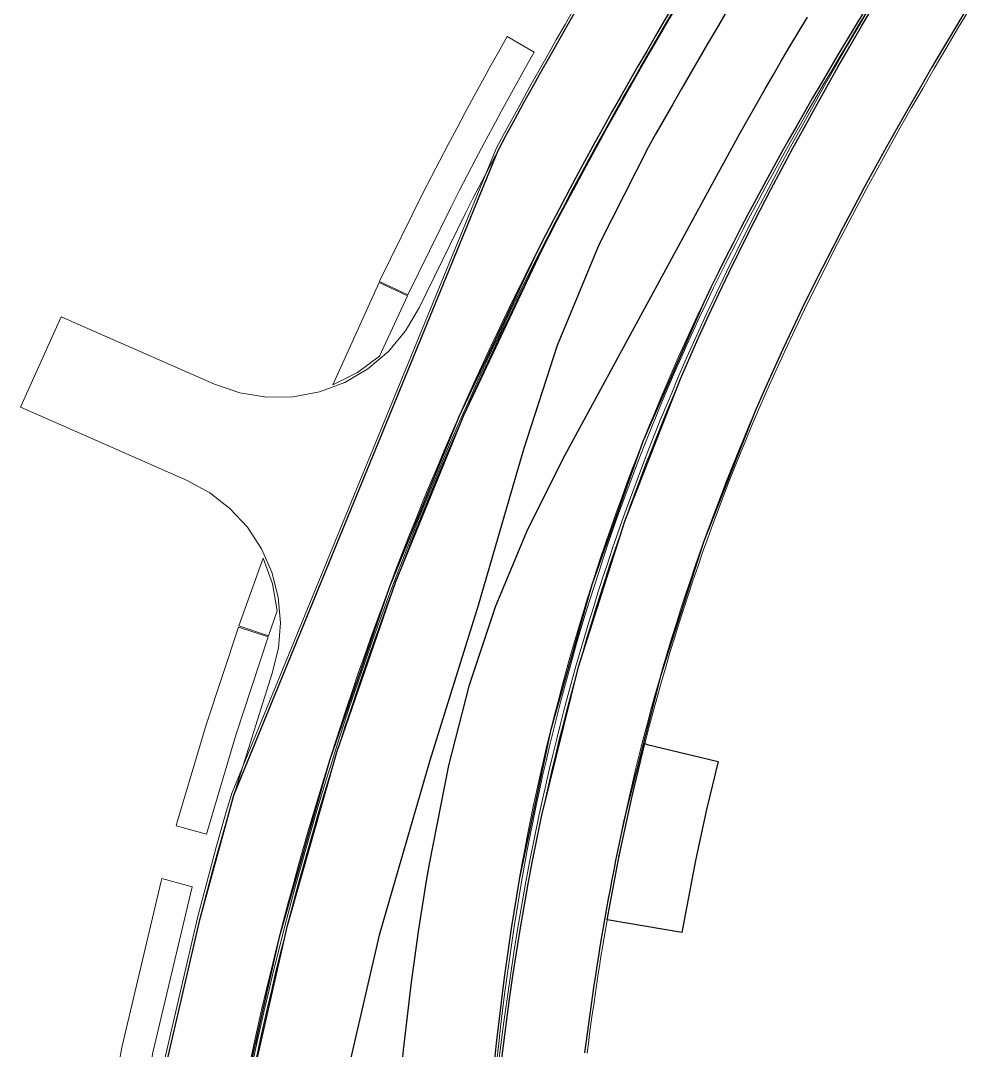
# Model space of a CAD drawing. Header units: metres. Extents: x 105145 to 106173, y 111785 to 118130.
# Drawn here: x 105688.2 to 105761, y 114051.5 to 114130.5 of the extents above; entities that cross this region are included whole.
import ezdxf

# ---------------------------------------------------------------- set-up
doc = ezdxf.new("R2010")
doc.units = ezdxf.units.M
for name, color, linetype, lineweight in [('10-PAV-BOCACALLE', 9, 'CONTINUOUS', 13), ('10-PAV-CALZADA-BRT', 12, 'CONTINUOUS', 30), ('10-PAV-CALZADA-MIXTA', 8, 'CONTINUOUS', 30), ('10-PAV-CICLORUTA', 76, 'CONTINUOUS', 18), ('10-PAV-PARADERO', 30, 'CONTINUOUS', 30), ('10-PAV-SARDINEL', 252, 'CONTINUOUS', 13)]:
    doc.layers.add(name, color=color, linetype=linetype, lineweight=lineweight)

msp = doc.modelspace()

# ---------------------------------------------------------------- linework, layer by layer
at = {"layer": '10-PAV-BOCACALLE'}
msp.add_lwpolyline([(105688.2282, 114100.8679), (105691.3407, 114107.8023), (105695.7255, 114105.868), (105703.1041, 114102.6137), (105705.0528, 114101.9474), (105707.0867, 114101.6241), (105709.1459, 114101.6533), (105711.1698, 114102.0342), (105713.0988, 114102.7556), (105714.876, 114103.7962), (105716.4491, 114105.1253), (105717.7718, 114106.7038), (105718.8051, 114108.4853), (105722.3329, 114115.6949), (105722.9561, 114116.9129), (105723.5889, 114118.1341), (105724.2273, 114119.3511), (105724.871, 114120.5646), (105704.5937, 114071.0725), (105707.5419, 114080.4327), (105708.0135, 114082.3456), (105708.1658, 114084.3099), (105707.9946, 114086.2727), (105707.5045, 114088.1809), (105706.7088, 114089.9833), (105705.6289, 114091.6312), (105704.2939, 114093.0801), (105702.7398, 114094.2911), (105701.0085, 114095.2315), (105689.3935, 114100.3543), (105688.2282, 114100.8679)], close=True, dxfattribs=at)
at = {"layer": '10-PAV-CALZADA-BRT'}
for points in [[(105705.6311, 114047.5649), (105708.7008, 114061.0665), (105712.5031, 114074.3804), (105717.0267, 114087.4667), (105722.258, 114100.2866), (105728.1815, 114112.8017), (105728.7943, 114114.0021), (105729.4153, 114115.2031), (105730.0417, 114116.4005), (105730.6739, 114117.5941), (105731.3113, 114118.7845), (105731.9537, 114119.9713), (105732.6009, 114121.1549), (105733.2527, 114122.3351), (105733.9089, 114123.5123), (105734.5693, 114124.6865), (105735.2335, 114125.8579), (105735.9015, 114127.0263), (105736.5729, 114128.1921), (105737.2477, 114129.3553), (105737.9257, 114130.5159), (105738.6065, 114131.6741)], [(105742.3007, 114131.0451), (105741.6217, 114129.8967), (105740.9455, 114128.7465), (105740.2727, 114127.5945), (105739.6031, 114126.4405), (105738.9371, 114125.2843), (105738.2749, 114124.1261), (105737.6167, 114122.9655), (105736.9629, 114121.8027), (105736.4269, 114120.8411), (105732.6172, 114113.3554), (105729.4105, 114105.5922), (105726.8269, 114097.6001), (105723.3511, 114085.6361), (105719.6463, 114073.7411), (105715.7391, 114060.325), (105712.5984, 114046.709)], [(105752.9291, 114131.1935), (105752.2665, 114130.0975), (105751.6073, 114129.0003), (105750.9519, 114127.9019), (105750.3007, 114126.8019), (105749.6539, 114125.7005), (105749.0115, 114124.5973), (105748.3741, 114123.4921), (105747.7419, 114122.3849), (105747.1151, 114121.2759), (105746.4941, 114120.1643), (105745.8789, 114119.0505), (105745.2699, 114117.9341), (105744.6675, 114116.8153), (105744.0719, 114115.6937), (105743.4833, 114114.5693), (105742.9021, 114113.4421), (105742.3285, 114112.3119), (105741.7627, 114111.1787), (105741.2053, 114110.0423), (105740.6535, 114108.8969), (105735.9918, 114098.2083), (105732.0672, 114087.2276), (105728.8979, 114076.0055), (105726.4985, 114064.5941), (105726.2839, 114063.3409), (105726.0793, 114062.0919), (105725.8831, 114060.8405), (105725.6951, 114059.5871), (105725.5151, 114058.3317), (105725.3427, 114057.0743), (105725.1777, 114055.8153), (105725.0197, 114054.5543), (105724.8685, 114053.2917), (105724.7239, 114052.0275), (105724.5855, 114050.7619)], [(105717.4895, 114050.2067), (105717.6253, 114051.5061), (105717.7673, 114052.8057), (105717.9161, 114054.1055), (105718.0715, 114055.4053), (105718.2343, 114056.7051), (105718.4047, 114058.0047), (105718.5829, 114059.3041), (105718.7691, 114060.6031), (105718.9639, 114061.9017), (105719.1675, 114063.2001), (105719.3801, 114064.4975), (105719.6011, 114065.7879), (105721.0927, 114073.3501), (105722.6808, 114079.5358), (105724.7054, 114085.5927), (105727.156, 114091.4901), (105730.0203, 114097.1981), (105741.7949, 114118.8629), (105742.1927, 114119.6019), (105742.8105, 114120.7347), (105743.4345, 114121.8641), (105744.0639, 114122.9905), (105744.6987, 114124.1139), (105745.3387, 114125.2343), (105745.9833, 114126.3521), (105746.6325, 114127.4671), (105747.2859, 114128.5799), (105747.9433, 114129.6901), (105748.6043, 114130.7983)]]:
    msp.add_lwpolyline(points, dxfattribs=at)
at = {"layer": '10-PAV-CALZADA-MIXTA'}
for points in [[(105738.3087, 114131.6697), (105737.6273, 114130.5111), (105736.9491, 114129.3507), (105736.2741, 114128.1883), (105735.6029, 114127.0239), (105734.9353, 114125.8573), (105734.2717, 114124.6885), (105733.6123, 114123.5173), (105732.9573, 114122.3437), (105732.3069, 114121.1673), (105731.6611, 114119.9885), (105731.0207, 114118.8069), (105730.3853, 114117.6225), (105729.7553, 114116.4351), (105729.1311, 114115.2449), (105728.5127, 114114.0515), (105727.9003, 114112.8549), (105721.8606, 114100.1164), (105716.5341, 114087.0636), (105711.9372, 114073.7363), (105708.0837, 114060.1754), (105704.9856, 114046.4223)], [(105699.4009, 114050.3411), (105701.9994, 114061.6087), (105704.5937, 114071.0725), (105724.871, 114120.5646), (105725.5195, 114121.7735), (105726.1731, 114122.9789), (105726.8311, 114124.1807), (105727.4937, 114125.3787), (105728.1603, 114126.5733), (105728.8309, 114127.7645), (105729.5053, 114128.9523), (105730.1831, 114130.1369), (105730.8643, 114131.3183)], [(105725.0589, 114050.0881), (105725.2787, 114051.8669), (105725.5105, 114053.6439), (105725.7549, 114055.4191), (105726.0123, 114057.1927), (105726.2835, 114058.9643), (105726.5689, 114060.7335), (105726.8691, 114062.5003), (105727.1845, 114064.2643), (105727.5157, 114066.0255), (105727.8635, 114067.7837), (105728.2281, 114069.5383), (105731.0425, 114080.9214), (105734.592, 114092.097), (105738.8617, 114103.0179), (105739.5765, 114104.6613), (105740.3069, 114106.2977), (105741.0525, 114107.9273), (105741.8129, 114109.5501), (105742.5873, 114111.1663), (105743.3751, 114112.7759), (105744.1757, 114114.3793), (105744.9889, 114115.9763), (105745.8137, 114117.5673), (105746.6497, 114119.1525), (105747.4963, 114120.7319), (105748.3533, 114122.3059), (105749.2197, 114123.8747), (105750.0953, 114125.4385), (105750.9791, 114126.9973), (105751.8713, 114128.5517), (105752.7707, 114130.1017), (105753.6771, 114131.6477)], [(105760.8693, 114131.5145), (105759.9623, 114129.9957), (105759.0621, 114128.4751), (105758.1693, 114126.9525), (105757.2845, 114125.4277), (105756.4079, 114123.9003), (105755.5403, 114122.3703), (105754.6819, 114120.8371), (105753.8335, 114119.3009), (105752.9953, 114117.7613), (105752.1681, 114116.2181), (105751.3521, 114114.6711), (105750.5481, 114113.1203), (105749.7565, 114111.5653), (105748.9777, 114110.0059), (105748.2123, 114108.4423), (105747.4609, 114106.8741), (105746.7241, 114105.3011), (105746.0023, 114103.7237), (105745.2959, 114102.1413), (105744.5995, 114100.5397), (105740.641, 114090.4939), (105737.3269, 114080.2175), (105734.6707, 114069.7517), (105734.3411, 114068.2365), (105734.1877, 114067.5093), (105734.0375, 114066.7809), (105733.8903, 114066.0517), (105733.7459, 114065.3215), (105733.6043, 114064.5903), (105733.4657, 114063.8583), (105733.3299, 114063.1253), (105733.1967, 114062.3913), (105733.0663, 114061.6567), (105732.9387, 114060.9211), (105732.8137, 114060.1847), (105732.6913, 114059.4473), (105732.5713, 114058.7093), (105732.4541, 114057.9705), (105732.3393, 114057.2309), (105732.2269, 114056.4907), (105732.1169, 114055.7495), (105732.0093, 114055.0077), (105731.9041, 114054.2653), (105731.8011, 114053.5221), (105731.7003, 114052.7781), (105731.6019, 114052.0337), (105731.5055, 114051.2885)]]:
    msp.add_lwpolyline(points, dxfattribs=at)
at = {"layer": '10-PAV-CICLORUTA'}
for points in [[(105727.6491, 114128.1113), (105727.1137, 114127.1601), (105726.4447, 114125.9615), (105725.7799, 114124.7593), (105725.1193, 114123.5531), (105724.4633, 114122.3431), (105723.8121, 114121.1291), (105723.1659, 114119.9111), (105722.5249, 114118.6887), (105721.8893, 114117.4623), (105721.2639, 114116.2401), (105717.9515, 114109.4885), (105715.7817, 114110.5143), (105715.7831, 114110.5169), (105719.1259, 114117.3307), (105719.7555, 114118.5609), (105720.3967, 114119.7983), (105721.0431, 114121.0309), (105721.6945, 114122.2589), (105722.3509, 114123.4823), (105723.0119, 114124.7015), (105723.6773, 114125.9163), (105724.3467, 114127.1271), (105725.0201, 114128.3337), (105725.4671, 114129.1277), (105725.5663, 114129.3013), (105727.6491, 114128.1113)], [(105717.9089, 114109.3981), (105715.7737, 114104.7627), (105714.0789, 114103.5118), (105712.1887, 114102.5821), (105715.7391, 114110.4239), (105717.9089, 114109.3981)], [(105707.9263, 114085.2181), (105707.2567, 114083.3119), (105704.9811, 114084.0749), (105706.8447, 114089.2723), (105707.5672, 114087.2936), (105707.9263, 114085.2181)], [(105707.2241, 114083.2175), (105704.7418, 114075.6888), (105702.4879, 114068.0885), (105700.1733, 114068.7169), (105700.2257, 114068.9101), (105702.4747, 114076.4804), (105704.9483, 114083.9803), (105707.2241, 114083.2175)], [(105701.3871, 114064.0353), (105698.3769, 114051.308), (105696.0045, 114038.4463), (105693.6339, 114038.8219), (105696.0095, 114051.713), (105699.0201, 114064.4707), (105699.0727, 114064.6639), (105701.3871, 114064.0353)]]:
    msp.add_lwpolyline(points, close=True, dxfattribs=at)
at = {"layer": '10-PAV-PARADERO'}
msp.add_lwpolyline([(105733.2324, 114061.4964), (105734.1565, 114066.4092), (105735.1495, 114071.0021), (105736.1324, 114075.0433), (105736.3206, 114074.9701), (105741.7657, 114073.6649), (105740.8677, 114069.9592), (105740.016, 114066.0464), (105738.9684, 114060.5238), (105733.2324, 114061.4964)], close=True, dxfattribs=at)
at = {"layer": '10-PAV-SARDINEL'}
for points in [[(105705.8351, 114050.5659), (105706.1336, 114051.9439), (105706.4396, 114053.3202), (105706.7533, 114054.6949), (105707.0745, 114056.0677), (105707.4033, 114057.4388), (105707.7398, 114058.8081), (105708.0837, 114060.1754), (105708.4353, 114061.5408), (105708.7943, 114062.9043), (105709.1609, 114064.2658), (105709.5351, 114065.6252), (105709.9167, 114066.9825), (105710.3058, 114068.3377), (105710.7025, 114069.6907), (105711.1066, 114071.0415), (105711.5181, 114072.3901), (105711.9372, 114073.7363), (105712.3636, 114075.0802), (105712.7975, 114076.4218), (105713.2388, 114077.7609), (105713.6875, 114079.0976), (105714.1435, 114080.4317), (105714.607, 114081.7633), (105715.0778, 114083.0924), (105715.5559, 114084.4188), (105716.0414, 114085.7425), (105716.5341, 114087.0636), (105717.0342, 114088.3819), (105717.5416, 114089.6974), (105718.0562, 114091.0101), (105718.578, 114092.3199), (105719.1072, 114093.6268), (105719.6435, 114094.9308), (105720.187, 114096.2317), (105720.7377, 114097.5297), (105721.2956, 114098.8246), (105721.8606, 114100.1164), (105722.4328, 114101.405), (105723.0121, 114102.6905), (105723.5984, 114103.9727), (105724.1919, 114105.2517), (105724.7924, 114106.5274), (105725.4, 114107.7997), (105726.0146, 114109.0687), (105726.6362, 114110.3342), (105727.2647, 114111.5963), (105727.9003, 114112.8549), (105728.5127, 114114.0515), (105729.1311, 114115.2449), (105729.7553, 114116.4351), (105730.3853, 114117.6225), (105731.0207, 114118.8069), (105731.6611, 114119.9885), (105732.3069, 114121.1673), (105732.9573, 114122.3437), (105733.6123, 114123.5173), (105734.2717, 114124.6885), (105734.9353, 114125.8573), (105735.6029, 114127.0239), (105736.2741, 114128.1883), (105736.9491, 114129.3507), (105737.6273, 114130.5111), (105738.3087, 114131.6697)], [(105738.6065, 114131.6741), (105737.9257, 114130.5159), (105737.2477, 114129.3553), (105736.5729, 114128.1921), (105735.9015, 114127.0263), (105735.2335, 114125.8579), (105734.5693, 114124.6865), (105733.9089, 114123.5123), (105733.2527, 114122.3351), (105732.6009, 114121.1549), (105731.9537, 114119.9713), (105731.3113, 114118.7845), (105730.6739, 114117.5941), (105730.0417, 114116.4005), (105729.4153, 114115.2031), (105728.7943, 114114.0021), (105728.1815, 114112.8017), (105727.548, 114111.544), (105726.9215, 114110.2828), (105726.302, 114109.0181), (105725.6895, 114107.75), (105725.0841, 114106.4785), (105724.4858, 114105.2037), (105723.8945, 114103.9256), (105723.3104, 114102.6442), (105722.7334, 114101.3595), (105722.1635, 114100.0717), (105721.6008, 114098.7808), (105721.0453, 114097.4867), (105720.497, 114096.1896), (105719.9559, 114094.8895), (105719.422, 114093.5863), (105718.8954, 114092.2802), (105718.376, 114090.9713), (105717.8639, 114089.6594), (105717.3591, 114088.3447), (105716.8617, 114087.0273), (105716.3715, 114085.7071), (105715.8887, 114084.3842), (105715.4132, 114083.0586), (105714.9452, 114081.7304), (105714.4845, 114080.3996), (105714.0312, 114079.0663), (105713.5853, 114077.7305), (105713.1468, 114076.3923), (105712.7158, 114075.0516), (105712.2922, 114073.7085), (105711.8762, 114072.3632), (105711.4675, 114071.0155), (105711.0664, 114069.6656), (105710.6728, 114068.3134), (105710.2867, 114066.9591), (105709.9081, 114065.6027), (105709.5371, 114064.2442), (105709.1736, 114062.8837), (105708.8177, 114061.5211), (105708.4694, 114060.1566), (105708.1286, 114058.7902), (105707.7955, 114057.422), (105707.4699, 114056.0518), (105707.152, 114054.6799), (105706.8417, 114053.3063), (105706.539, 114051.931), (105706.244, 114050.5539)], [(105724.8604, 114050.112), (105725.0803, 114051.8921), (105725.3123, 114053.6705), (105725.5569, 114055.4471), (105725.8145, 114057.2222), (105726.086, 114058.9954), (105726.3716, 114060.7662), (105726.6721, 114062.5348), (105726.9878, 114064.3004), (105727.3193, 114066.0634), (105727.6675, 114067.8235), (105728.0325, 114069.5798), (105728.2808, 114070.7275), (105728.5365, 114071.8734), (105728.7997, 114073.0176), (105729.0704, 114074.1601), (105729.3485, 114075.3008), (105729.634, 114076.4396), (105729.9269, 114077.5766), (105730.2272, 114078.7116), (105730.5349, 114079.8447), (105730.85, 114080.9757), (105731.1725, 114082.1046), (105731.5023, 114083.2315), (105731.8394, 114084.3561), (105732.1839, 114085.4785), (105732.5356, 114086.5987), (105732.8947, 114087.7165), (105733.261, 114088.832), (105733.6346, 114089.9451), (105734.0154, 114091.0557), (105734.4035, 114092.1638), (105734.7988, 114093.2695), (105735.2013, 114094.3723), (105735.6109, 114095.4726), (105736.0277, 114096.5702), (105736.4517, 114097.6651), (105736.8828, 114098.7572), (105737.321, 114099.8464), (105737.7662, 114100.9328), (105738.2186, 114102.0163), (105738.678, 114103.097), (105739.3935, 114104.742), (105740.1247, 114106.3801), (105740.871, 114108.0114), (105741.6322, 114109.6358), (105742.4073, 114111.2535), (105743.1959, 114112.8645), (105743.9972, 114114.4694), (105744.811, 114116.0677), (105745.6365, 114117.66), (105746.4731, 114119.2464), (105747.3203, 114120.827), (105748.1779, 114122.4021), (105749.0449, 114123.9719), (105749.9211, 114125.5367), (105750.8054, 114127.0964), (105751.6981, 114128.6517), (105752.598, 114130.2025), (105753.5048, 114131.7493)], [(105699.206, 114050.386), (105701.8045, 114061.6536), (105701.8057, 114061.6585), (105702.1547, 114063.0168), (105702.5111, 114064.3738), (105702.8747, 114065.7289), (105703.2457, 114067.082), (105703.6238, 114068.433), (105704.0092, 114069.7821), (105704.4017, 114071.1285), (105704.4058, 114071.1409), (105704.4086, 114071.1483), (105724.6859, 114120.6404), (105724.6948, 114120.6591), (105725.3435, 114121.8684), (105725.9975, 114123.0746), (105726.6559, 114124.2771), (105727.3189, 114125.4759), (105727.9859, 114126.6711), (105728.6568, 114127.8629), (105729.3316, 114129.0513), (105730.0097, 114130.2365), (105730.6911, 114131.4184)], [(105730.8643, 114131.3183), (105730.1831, 114130.1369), (105729.5053, 114128.9523), (105728.8309, 114127.7645), (105728.1603, 114126.5733), (105727.4937, 114125.3787), (105726.8311, 114124.1807), (105726.1731, 114122.9789), (105725.5195, 114121.7735), (105724.871, 114120.5646), (105704.5937, 114071.0725), (105704.2014, 114069.7266), (105703.8162, 114068.3786), (105703.4384, 114067.0286), (105703.0677, 114065.6765), (105702.7043, 114064.3225), (105702.3482, 114062.9665), (105701.9994, 114061.6087), (105699.4009, 114050.3411)], [(105738.481, 114131.5681), (105737.7999, 114130.41), (105737.122, 114129.2501), (105736.4473, 114128.0882), (105735.7764, 114126.9243), (105735.1091, 114125.7583), (105734.4458, 114124.5901), (105733.7868, 114123.4195), (105733.1321, 114122.2466), (105732.4821, 114121.0709), (105731.8367, 114119.8928), (105731.1967, 114118.712), (105730.5618, 114117.5284), (105729.9322, 114116.3418), (105729.3085, 114115.1525), (105728.6905, 114113.96), (105728.0786, 114112.7643), (105727.4436, 114111.5067), (105726.8155, 114110.2456), (105726.1944, 114108.981), (105725.5803, 114107.713), (105724.9732, 114106.4417), (105724.3731, 114105.167), (105723.7801, 114103.8891), (105723.1942, 114102.6078), (105722.6154, 114101.3234), (105722.0436, 114100.0357), (105721.4791, 114098.745), (105720.9216, 114097.4511), (105720.3713, 114096.1541), (105719.8282, 114094.8542), (105719.2923, 114093.5512), (105718.7636, 114092.2454), (105718.2422, 114090.9366), (105717.728, 114089.6249), (105717.221, 114088.3104), (105716.7213, 114086.9932), (105716.2289, 114085.6732), (105715.7439, 114084.3505), (105715.2661, 114083.0251), (105714.7957, 114081.6971), (105714.3326, 114080.3665), (105713.8769, 114079.0334), (105713.4286, 114077.6978), (105712.9876, 114076.3597), (105712.5541, 114075.0193), (105712.128, 114073.6764), (105711.7093, 114072.3312), (105711.2981, 114070.9837), (105710.8943, 114069.634), (105710.498, 114068.282), (105710.1091, 114066.9279), (105709.7278, 114065.5716), (105709.354, 114064.2133), (105708.9876, 114062.8529), (105708.6288, 114061.4905), (105708.2776, 114060.1261), (105707.9339, 114058.7598), (105707.5977, 114057.3917), (105707.2691, 114056.0217), (105706.9481, 114054.6499), (105706.6347, 114053.2763), (105706.3289, 114051.9011), (105706.0307, 114050.5241)], [(105706.0483, 114050.5953), (105706.2521, 114051.5466), (105706.3281, 114051.9013), (105706.3436, 114051.9735), (105706.6347, 114053.2763), (105706.9481, 114054.6499), (105707.2691, 114056.0217), (105707.5977, 114057.3917), (105707.9339, 114058.7598), (105708.2776, 114060.1261), (105708.6288, 114061.4905), (105708.9876, 114062.8529), (105709.354, 114064.2133), (105709.7278, 114065.5716), (105710.1091, 114066.9279), (105710.498, 114068.282), (105710.8943, 114069.634), (105711.2981, 114070.9837), (105711.7093, 114072.3312), (105712.128, 114073.6764), (105712.5541, 114075.0193), (105712.9876, 114076.3597), (105713.4286, 114077.6978), (105713.8769, 114079.0334), (105714.3326, 114080.3665), (105714.7957, 114081.6971), (105715.2661, 114083.0251), (105715.7439, 114084.3505), (105716.2289, 114085.6732), (105716.7213, 114086.9932), (105717.221, 114088.3104), (105717.728, 114089.6249), (105718.2422, 114090.9366), (105718.7636, 114092.2454), (105719.2923, 114093.5512), (105719.8282, 114094.8542), (105720.3713, 114096.1541), (105720.9216, 114097.4511), (105721.4791, 114098.745), (105722.0436, 114100.0357), (105722.6154, 114101.3234), (105723.1942, 114102.6078), (105723.7801, 114103.8891), (105724.3731, 114105.167), (105724.9732, 114106.4417), (105725.5803, 114107.713), (105726.1944, 114108.981), (105726.8155, 114110.2456), (105727.4436, 114111.5067), (105728.0786, 114112.7643), (105728.6905, 114113.96), (105729.3085, 114115.1525), (105729.9322, 114116.3418), (105730.5618, 114117.5284), (105731.1967, 114118.712), (105731.8367, 114119.8928), (105732.4821, 114121.0709), (105733.1321, 114122.2466), (105733.7868, 114123.4195), (105734.4458, 114124.5901), (105735.1091, 114125.7583), (105735.7764, 114126.9243), (105736.4473, 114128.0882), (105737.122, 114129.2501), (105737.7999, 114130.41), (105738.481, 114131.5681)], [(105724.5855, 114050.7619), (105724.7239, 114052.0275), (105724.8685, 114053.2917), (105725.0197, 114054.5543), (105725.1777, 114055.8153), (105725.3427, 114057.0743), (105725.5151, 114058.3317), (105725.6951, 114059.5871), (105725.8831, 114060.8405), (105726.0793, 114062.0919), (105726.2839, 114063.3409), (105726.4985, 114064.5941), (105726.7034, 114065.7423), (105726.9162, 114066.889), (105727.1368, 114068.0343), (105727.3651, 114069.1781), (105727.6012, 114070.3202), (105727.8451, 114071.4608), (105728.0967, 114072.5996), (105728.356, 114073.7367), (105728.6231, 114074.8721), (105728.8979, 114076.0055), (105729.1804, 114077.1371), (105729.4706, 114078.2668), (105729.7685, 114079.3944), (105730.074, 114080.52), (105730.3872, 114081.6435), (105730.708, 114082.7648), (105731.0364, 114083.884), (105731.3724, 114085.0008), (105731.716, 114086.1154), (105732.0672, 114087.2276), (105732.426, 114088.3373), (105732.7922, 114089.4447), (105733.1661, 114090.5494), (105733.5474, 114091.6517), (105733.9362, 114092.7513), (105734.3324, 114093.8482), (105734.7361, 114094.9424), (105735.1473, 114096.0339), (105735.5658, 114097.1225), (105735.9918, 114098.2083), (105736.4251, 114099.2911), (105736.8658, 114100.371), (105737.3138, 114101.4478), (105737.7692, 114102.5216), (105738.2318, 114103.5922), (105738.7017, 114104.6597), (105739.1788, 114105.7239), (105739.6632, 114106.7849), (105740.1547, 114107.8426), (105740.6535, 114108.8969), (105741.2053, 114110.0423), (105741.7627, 114111.1787), (105742.3285, 114112.3119), (105742.9021, 114113.4421), (105743.4833, 114114.5693), (105744.0719, 114115.6937), (105744.6675, 114116.8153), (105745.2699, 114117.9341), (105745.8789, 114119.0505), (105746.4941, 114120.1643), (105747.1151, 114121.2759), (105747.7419, 114122.3849), (105748.3741, 114123.4921), (105749.0115, 114124.5973), (105749.6539, 114125.7005), (105750.3007, 114126.8019), (105750.9519, 114127.9019), (105751.6073, 114129.0003), (105752.2665, 114130.0975), (105752.9291, 114131.1935)], [(105753.1002, 114131.0898), (105752.4378, 114129.9943), (105751.7789, 114128.8977), (105751.1238, 114127.7997), (105750.473, 114126.7003), (105749.8266, 114125.5996), (105749.1846, 114124.4971), (105748.5474, 114123.3923), (105747.9158, 114122.2861), (105747.2895, 114121.178), (105746.669, 114120.0672), (105746.0543, 114118.9543), (105745.4458, 114117.8388), (105744.8439, 114116.721), (105744.2488, 114115.6004), (105743.6608, 114114.4771), (105743.0802, 114113.351), (105742.5069, 114112.2215), (105741.942, 114111.09), (105741.3852, 114109.9549), (105740.834, 114108.8108), (105740.3358, 114107.7577), (105739.8449, 114106.7012), (105739.361, 114105.6415), (105738.8845, 114104.5785), (105738.4152, 114103.5123), (105737.9531, 114102.4429), (105737.4982, 114101.3704), (105737.0508, 114100.2948), (105736.6106, 114099.2162), (105736.1778, 114098.1347), (105735.7523, 114097.0501), (105735.3343, 114095.9628), (105734.9235, 114094.8726), (105734.5203, 114093.7797), (105734.1246, 114092.684), (105733.7362, 114091.5857), (105733.3553, 114090.4847), (105732.9819, 114089.3813), (105732.6161, 114088.2752), (105732.2577, 114087.1668), (105731.9069, 114086.0559), (105731.5639, 114084.9431), (105731.2281, 114083.8271), (105730.9001, 114082.7092), (105730.5797, 114081.5892), (105730.2669, 114080.467), (105729.9617, 114079.3427), (105729.6642, 114078.2164), (105729.3743, 114077.088), (105729.0921, 114075.9578), (105728.8177, 114074.8257), (105728.5508, 114073.6914), (105728.2919, 114072.5558), (105728.0406, 114071.4184), (105727.797, 114070.2791), (105727.5611, 114069.1383), (105727.3331, 114067.9959), (105727.1127, 114066.8519), (105726.9002, 114065.7065), (105726.6955, 114064.5597), (105726.4812, 114063.3079), (105726.2768, 114062.0603), (105726.0808, 114060.8102), (105725.893, 114059.5581), (105725.7132, 114058.3039), (105725.5409, 114057.0477), (105725.3761, 114055.7899), (105725.2182, 114054.53), (105725.0672, 114053.2685), (105724.9227, 114052.0053), (105724.7844, 114050.7407)], [(105753.6771, 114131.6477), (105752.7707, 114130.1017), (105751.8713, 114128.5517), (105750.9791, 114126.9973), (105750.0953, 114125.4385), (105749.2197, 114123.8747), (105748.3533, 114122.3059), (105747.4963, 114120.7319), (105746.6497, 114119.1525), (105745.8137, 114117.5673), (105744.9889, 114115.9763), (105744.1757, 114114.3793), (105743.3751, 114112.7759), (105742.5873, 114111.1663), (105741.8129, 114109.5501), (105741.0525, 114107.9273), (105740.3069, 114106.2977), (105739.5765, 114104.6613), (105738.8617, 114103.0179), (105738.4028, 114101.9386), (105737.951, 114100.8564), (105737.5062, 114099.7712), (105737.0685, 114098.6831), (105736.6379, 114097.5922), (105736.2144, 114096.4986), (105735.7981, 114095.4022), (105735.3889, 114094.3031), (105734.9869, 114093.2014), (105734.592, 114092.097), (105734.2044, 114090.9902), (105733.824, 114089.8808), (105733.4508, 114088.769), (105733.0849, 114087.6547), (105732.7262, 114086.5381), (105732.3749, 114085.4192), (105732.0308, 114084.298), (105731.694, 114083.1746), (105731.3646, 114082.0491), (105731.0425, 114080.9214), (105730.7277, 114079.7916), (105730.4204, 114078.6598), (105730.1204, 114077.526), (105729.8278, 114076.3903), (105729.5426, 114075.2528), (105729.2648, 114074.1133), (105728.9945, 114072.9721), (105728.7315, 114071.8292), (105728.4761, 114070.6846), (105728.2281, 114069.5383), (105727.8635, 114067.7837), (105727.5157, 114066.0255), (105727.1845, 114064.2643), (105726.8691, 114062.5003), (105726.5689, 114060.7335), (105726.2835, 114058.9643), (105726.0123, 114057.1927), (105725.7549, 114055.4191), (105725.5105, 114053.6439), (105725.2787, 114051.8669), (105725.0589, 114050.0881)], [(105731.5055, 114051.2885), (105731.6019, 114052.0337), (105731.7003, 114052.7781), (105731.8011, 114053.5221), (105731.9041, 114054.2653), (105732.0093, 114055.0077), (105732.1169, 114055.7495), (105732.2269, 114056.4907), (105732.3393, 114057.2309), (105732.4541, 114057.9705), (105732.5713, 114058.7093), (105732.6913, 114059.4473), (105732.8137, 114060.1847), (105732.9387, 114060.9211), (105733.0663, 114061.6567), (105733.1967, 114062.3913), (105733.3299, 114063.1253), (105733.4657, 114063.8583), (105733.6043, 114064.5903), (105733.7459, 114065.3215), (105733.8903, 114066.0517), (105734.0375, 114066.7809), (105734.1877, 114067.5093), (105734.3411, 114068.2365), (105734.5042, 114068.9945), (105734.6707, 114069.7517), (105734.9235, 114070.8808), (105735.1839, 114072.0082), (105735.452, 114073.1338), (105735.7278, 114074.2575), (105736.0112, 114075.3794), (105736.3021, 114076.4993), (105736.6007, 114077.6172), (105736.9069, 114078.733), (105737.2207, 114079.8467), (105737.542, 114080.9583), (105737.8708, 114082.0676), (105738.2072, 114083.1747), (105738.5511, 114084.2795), (105738.9025, 114085.382), (105739.2614, 114086.482), (105739.6277, 114087.5795), (105740.0015, 114088.6746), (105740.3827, 114089.767), (105740.7713, 114090.8569), (105741.1673, 114091.9441), (105741.5707, 114093.0286), (105741.9815, 114094.1103), (105742.3996, 114095.1892), (105742.825, 114096.2652), (105743.2577, 114097.3383), (105743.6977, 114098.4085), (105744.145, 114099.4756), (105744.5995, 114100.5397), (105745.2959, 114102.1413), (105746.0023, 114103.7237), (105746.7241, 114105.3011), (105747.4609, 114106.8741), (105748.2123, 114108.4423), (105748.9777, 114110.0059), (105749.7565, 114111.5653), (105750.5481, 114113.1203), (105751.3521, 114114.6711), (105752.1681, 114116.2181), (105752.9953, 114117.7613), (105753.8335, 114119.3009), (105754.6819, 114120.8371), (105755.5403, 114122.3703), (105756.4079, 114123.9003), (105757.2845, 114125.4277), (105758.1693, 114126.9525), (105759.0621, 114128.4751), (105759.9623, 114129.9957), (105760.8693, 114131.5145)], [(105761.0409, 114131.4117), (105760.1342, 114129.8935), (105759.2344, 114128.3736), (105758.3421, 114126.8517), (105757.4578, 114125.3277), (105756.5817, 114123.8012), (105755.7146, 114122.2721), (105754.8567, 114120.7399), (105754.0087, 114119.2043), (105753.1713, 114117.6663), (105752.3447, 114116.1242), (105751.5294, 114114.5784), (105750.726, 114113.0289), (105749.9351, 114111.4753), (105749.157, 114109.9173), (105748.3923, 114108.3552), (105747.6417, 114106.7885), (105746.9056, 114105.2171), (105746.1846, 114103.6414), (105745.4789, 114102.0607), (105744.7832, 114100.4605), (105744.3292, 114099.3977), (105743.8825, 114098.332), (105743.443, 114097.2629), (105743.0108, 114096.1911), (105742.5859, 114095.1163), (105742.1683, 114094.0388), (105741.758, 114092.9582), (105741.3551, 114091.875), (105740.9595, 114090.7891), (105740.5713, 114089.7006), (105740.1906, 114088.6094), (105739.8172, 114087.5156), (105739.4515, 114086.4198), (105739.0928, 114085.3206), (105738.7418, 114084.2195), (105738.3984, 114083.116), (105738.0624, 114082.0102), (105737.7339, 114080.9021), (105737.413, 114079.7919), (105737.0996, 114078.6795), (105736.7938, 114077.5649), (105736.4956, 114076.4484), (105736.2049, 114075.3298), (105735.9219, 114074.2093), (105735.6465, 114073.0868), (105735.3787, 114071.9626), (105735.1187, 114070.8371), (105734.866, 114069.7084), (105734.6996, 114068.952), (105734.5367, 114068.1948), (105734.3835, 114067.4685), (105734.2335, 114066.7409), (105734.0864, 114066.0125), (105733.9422, 114065.2831), (105733.8008, 114064.5527), (105733.6623, 114063.8215), (105733.5267, 114063.0893), (105733.3936, 114062.356), (105733.2633, 114061.6221), (105733.1359, 114060.8873), (105733.011, 114060.1516), (105732.8887, 114059.4149), (105732.7688, 114058.6776), (105732.6517, 114057.9395), (105732.537, 114057.2006), (105732.4247, 114056.461), (105732.3148, 114055.7205), (105732.2073, 114054.9793), (105732.1022, 114054.2375), (105731.9993, 114053.4949), (105731.8986, 114052.7516), (105731.8002, 114052.0078), (105731.7039, 114051.2631)]]:
    msp.add_lwpolyline(points, dxfattribs=at)

doc.saveas('drawing.dxf')
